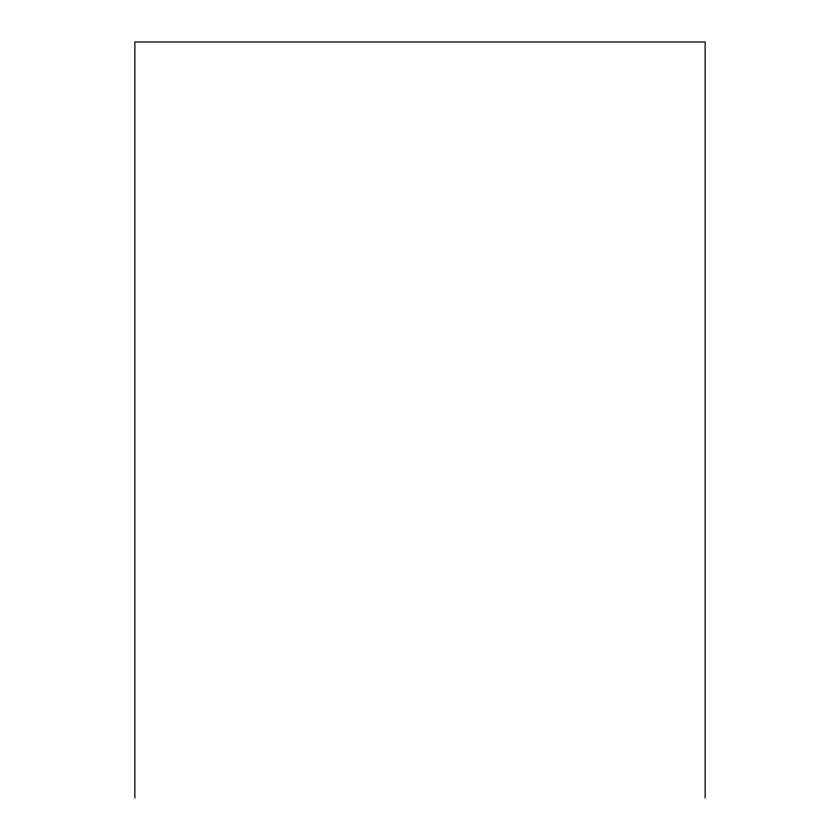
<?xml version="1.0" encoding="UTF-8"?>
<svg xmlns="http://www.w3.org/2000/svg" width="840" height="840" viewBox="0 0 840 840"><rect width="100%" height="100%" fill="white"/><g stroke="black" fill="none" stroke-linecap="round" stroke-linejoin="round"><path stroke-width="1.26" d="M705.138 798L705.138 42L134.862 42L134.862 798"/></g></svg>
